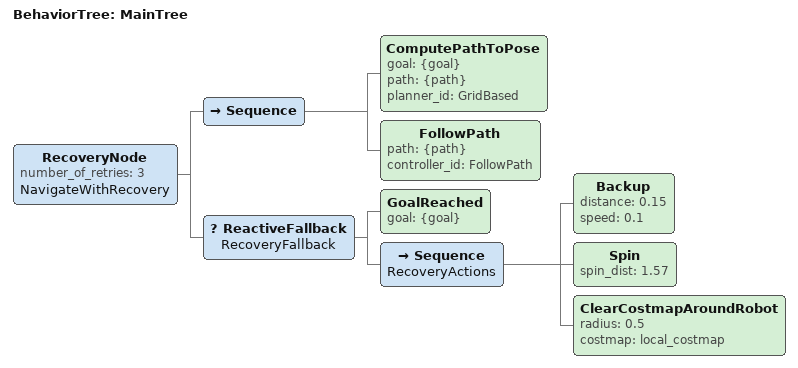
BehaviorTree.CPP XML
<root main_tree_to_execute="MainTree">
  <BehaviorTree ID="MainTree">
    <RecoveryNode number_of_retries="3" name="NavigateWithRecovery">
      <Sequence>
        <ComputePathToPose goal="{goal}" path="{path}" planner_id="GridBased"/>
        <FollowPath path="{path}" controller_id="FollowPath"/>
      </Sequence>
      <ReactiveFallback name="RecoveryFallback">
        <GoalReached goal="{goal}"/>
        <Sequence name="RecoveryActions">
          <Backup distance="0.15" speed="0.1"/>
          <Spin spin_dist="1.57"/>
          <ClearCostmapAroundRobot radius="0.5" costmap="local_costmap"/>
        </Sequence>
      </ReactiveFallback>
    </RecoveryNode>
  </BehaviorTree>
</root>
